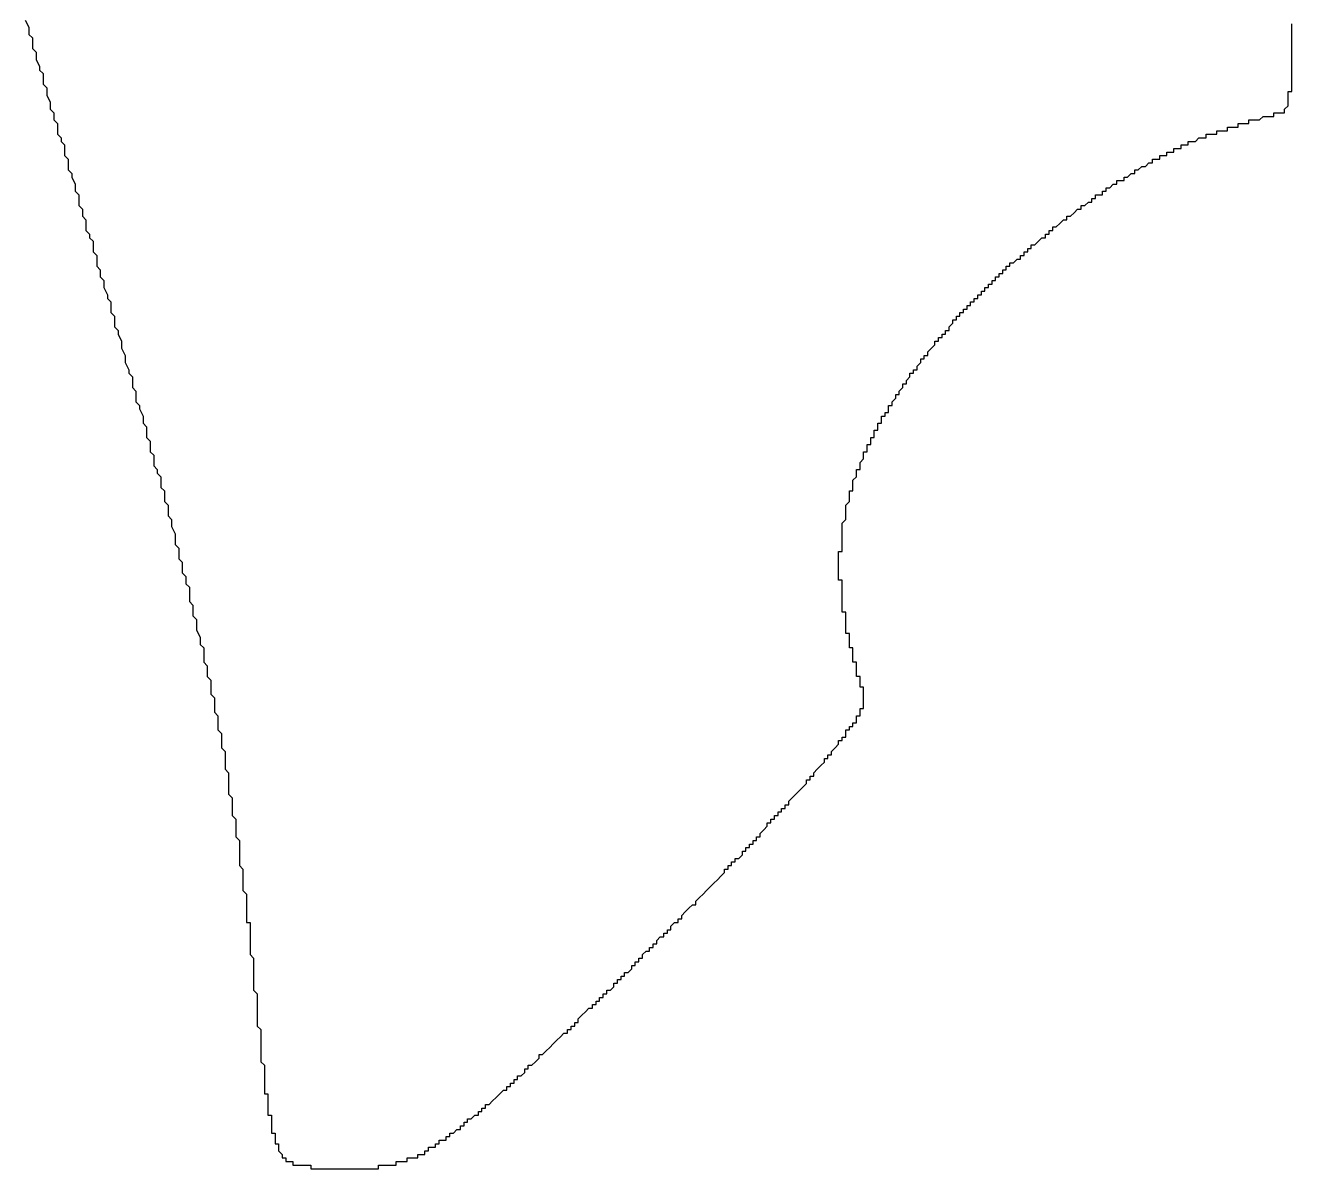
# Model space of a CAD drawing. Header units: millimetres. Extents: x 289 to 9778, y -894 to 6380.
# Drawn here: x 7122.24 to 7125.79, y 594.328 to 597.533 of the extents above; entities that cross this region are included whole.
import ezdxf

# ---------------------------------------------------------------- set-up
doc = ezdxf.new("R2010")
doc.units = ezdxf.units.MM

msp = doc.modelspace()

# ---------------------------------------------------------------- linework, layer by layer
for points in [[(7122.2397, 597.5475, 0), (7122.2497, 597.5275, 0), (7122.2497, 597.5175, 0), (7122.2497, 597.5075, 0), (7122.2597, 597.4975, 0), (7122.2597, 597.4875, 0), (7122.2597, 597.4675, 0), (7122.2697, 597.4575, 0), (7122.2697, 597.4475, 0), (7122.2697, 597.4375, 0), (7122.2797, 597.4175, 0), (7122.2797, 597.4075, 0), (7122.2897, 597.3975, 0), (7122.2897, 597.3875, 0), (7122.2897, 597.3675, 0), (7122.2997, 597.3575, 0), (7122.2997, 597.3475, 0), (7122.2997, 597.3375, 0), (7122.3097, 597.3175, 0), (7122.3097, 597.3075, 0), (7122.3097, 597.2975, 0), (7122.3197, 597.2875, 0), (7122.3197, 597.2675, 0), (7122.3297, 597.2575, 0), (7122.3297, 597.2475, 0), (7122.3297, 597.2275, 0), (7122.3397, 597.2175, 0), (7122.3397, 597.2075, 0), (7122.3497, 597.1975, 0), (7122.3497, 597.1775, 0), (7122.3497, 597.1675, 0), (7122.3597, 597.1575, 0), (7122.3597, 597.1475, 0), (7122.3597, 597.1275, 0), (7122.3697, 597.1175, 0), (7122.3697, 597.1075, 0), (7122.3797, 597.0875, 0), (7122.3797, 597.0775, 0), (7122.3797, 597.0675, 0), (7122.3897, 597.0575, 0), (7122.3897, 597.0375, 0), (7122.3897, 597.0275, 0), (7122.3997, 597.0175, 0), (7122.3997, 596.9975, 0), (7122.4097, 596.9875, 0), (7122.4097, 596.9775, 0), (7122.4097, 596.9575, 0), (7122.4197, 596.9475, 0), (7122.4197, 596.9375, 0), (7122.4297, 596.9275, 0), (7122.4297, 596.9075, 0), (7122.4297, 596.8975, 0), (7122.4397, 596.8875, 0), (7122.4397, 596.8675, 0), (7122.4397, 596.8575, 0), (7122.4497, 596.8475, 0), (7122.4497, 596.8275, 0), (7122.4597, 596.8175, 0), (7122.4597, 596.8075, 0), (7122.4597, 596.7975, 0), (7122.4697, 596.7775, 0), (7122.4697, 596.7675, 0), (7122.4797, 596.7575, 0), (7122.4797, 596.7375, 0), (7122.4797, 596.7275, 0), (7122.4897, 596.7175, 0), (7122.4897, 596.6975, 0), (7122.4897, 596.6875, 0), (7122.4997, 596.6775, 0), (7122.4997, 596.6675, 0), (7122.5097, 596.6475, 0), (7122.5097, 596.6375, 0), (7122.5097, 596.6275, 0), (7122.5197, 596.6075, 0), (7122.5197, 596.5975, 0), (7122.5197, 596.5875, 0), (7122.5297, 596.5675, 0), (7122.5297, 596.5575, 0), (7122.5397, 596.5475, 0), (7122.5397, 596.5375, 0), (7122.5397, 596.5175, 0), (7122.5497, 596.5075, 0), (7122.5497, 596.4975, 0), (7122.5497, 596.4775, 0), (7122.5597, 596.4675, 0), (7122.5597, 596.4575, 0), (7122.5697, 596.4375, 0), (7122.5697, 596.4275, 0), (7122.5697, 596.4175, 0), (7122.5797, 596.4075, 0), (7122.5797, 596.3875, 0), (7122.5797, 596.3775, 0), (7122.5897, 596.3675, 0), (7122.5897, 596.3475, 0), (7122.5897, 596.3375, 0), (7122.5997, 596.3275, 0), (7122.5997, 596.3175, 0), (7122.5997, 596.2975, 0), (7122.6097, 596.2875, 0), (7122.6097, 596.2775, 0), (7122.6197, 596.2675, 0), (7122.6197, 596.2475, 0), (7122.6197, 596.2375, 0), (7122.6297, 596.2275, 0), (7122.6297, 596.2175, 0), (7122.6297, 596.1975, 0), (7122.6397, 596.1875, 0), (7122.6397, 596.1775, 0), (7122.6397, 596.1575, 0), (7122.6497, 596.1475, 0), (7122.6497, 596.1375, 0), (7122.6497, 596.1275, 0), (7122.6597, 596.1075, 0), (7122.6597, 596.0975, 0), (7122.6597, 596.0875, 0), (7122.6597, 596.0775, 0), (7122.6697, 596.0675, 0), (7122.6697, 596.0475, 0), (7122.6697, 596.0375, 0), (7122.6797, 596.0275, 0), (7122.6797, 596.0175, 0), (7122.6797, 595.9975, 0), (7122.6897, 595.9875, 0), (7122.6897, 595.9775, 0), (7122.6897, 595.9675, 0), (7122.6997, 595.9575, 0), (7122.6997, 595.9375, 0), (7122.6997, 595.9275, 0), (7122.6997, 595.9175, 0), (7122.7097, 595.9075, 0), (7122.7097, 595.8975, 0), (7122.7097, 595.8775, 0), (7122.7197, 595.8675, 0), (7122.7197, 595.8575, 0), (7122.7197, 595.8475, 0), (7122.7197, 595.8375, 0), (7122.7297, 595.8175, 0), (7122.7297, 595.8075, 0), (7122.7297, 595.7975, 0), (7122.7397, 595.7875, 0), (7122.7397, 595.7775, 0), (7122.7397, 595.7675, 0), (7122.7397, 595.7475, 0), (7122.7497, 595.7375, 0), (7122.7497, 595.7275, 0), (7122.7497, 595.7175, 0), (7122.7497, 595.7075, 0), (7122.7597, 595.6975, 0), (7122.7597, 595.6875, 0), (7122.7597, 595.6675, 0), (7122.7597, 595.6575, 0), (7122.7697, 595.6475, 0), (7122.7697, 595.6375, 0), (7122.7697, 595.6275, 0), (7122.7697, 595.6175, 0), (7122.7697, 595.6075, 0), (7122.7797, 595.5975, 0), (7122.7797, 595.5775, 0), (7122.7797, 595.5675, 0), (7122.7797, 595.5575, 0), (7122.7897, 595.5475, 0), (7122.7897, 595.5375, 0), (7122.7897, 595.5275, 0), (7122.7897, 595.5175, 0), (7122.7897, 595.5075, 0), (7122.7997, 595.4975, 0), (7122.7997, 595.4875, 0), (7122.7997, 595.4775, 0), (7122.7997, 595.4675, 0), (7122.7997, 595.4575, 0), (7122.7997, 595.4475, 0), (7122.8097, 595.4375, 0), (7122.8097, 595.4275, 0), (7122.8097, 595.4175, 0), (7122.8097, 595.3975, 0), (7122.8097, 595.3875, 0), (7122.8097, 595.3775, 0), (7122.8197, 595.3675, 0), (7122.8197, 595.3575, 0), (7122.8197, 595.3475, 0), (7122.8197, 595.3375, 0), (7122.8197, 595.3275, 0), (7122.8197, 595.3175, 0), (7122.8297, 595.3075, 0), (7122.8297, 595.3075, 0), (7122.8297, 595.2975, 0), (7122.8297, 595.2875, 0), (7122.8297, 595.2775, 0), (7122.8297, 595.2675, 0), (7122.8297, 595.2575, 0), (7122.8397, 595.2475, 0), (7122.8397, 595.2375, 0), (7122.8397, 595.2275, 0), (7122.8397, 595.2175, 0), (7122.8397, 595.2075, 0), (7122.8397, 595.1975, 0), (7122.8397, 595.1875, 0), (7122.8397, 595.1775, 0), (7122.8497, 595.1675, 0), (7122.8497, 595.1575, 0), (7122.8497, 595.1475, 0), (7122.8497, 595.1475, 0), (7122.8497, 595.1375, 0), (7122.8497, 595.1275, 0), (7122.8497, 595.1175, 0), (7122.8497, 595.1075, 0), (7122.8597, 595.0975, 0), (7122.8597, 595.0875, 0), (7122.8597, 595.0775, 0), (7122.8597, 595.0775, 0), (7122.8597, 595.0675, 0), (7122.8597, 595.0575, 0), (7122.8597, 595.0475, 0), (7122.8597, 595.0375, 0), (7122.8597, 595.0275, 0), (7122.8597, 595.0175, 0), (7122.8697, 595.0175, 0), (7122.8697, 595.0075, 0), (7122.8697, 594.9975, 0), (7122.8697, 594.9875, 0), (7122.8697, 594.9775, 0), (7122.8697, 594.9775, 0), (7122.8697, 594.9675, 0), (7122.8697, 594.9575, 0), (7122.8697, 594.9475, 0), (7122.8697, 594.9375, 0), (7122.8697, 594.9375, 0), (7122.8697, 594.9275, 0), (7122.8797, 594.9175, 0), (7122.8797, 594.9075, 0), (7122.8797, 594.9075, 0), (7122.8797, 594.8975, 0), (7122.8797, 594.8875, 0), (7122.8797, 594.8775, 0), (7122.8797, 594.8675, 0), (7122.8797, 594.8675, 0), (7122.8797, 594.8575, 0), (7122.8797, 594.8475, 0), (7122.8797, 594.8475, 0), (7122.8797, 594.8375, 0), (7122.8797, 594.8275, 0), (7122.8897, 594.8175, 0), (7122.8897, 594.8175, 0), (7122.8897, 594.8075, 0), (7122.8897, 594.7975, 0), (7122.8897, 594.7975, 0), (7122.8897, 594.7875, 0), (7122.8897, 594.7775, 0), (7122.8897, 594.7775, 0), (7122.8897, 594.7675, 0), (7122.8897, 594.7575, 0), (7122.8897, 594.7575, 0), (7122.8897, 594.7475, 0), (7122.8897, 594.7375, 0), (7122.8897, 594.7375, 0), (7122.8897, 594.7275, 0), (7122.8997, 594.7175, 0), (7122.8997, 594.7175, 0), (7122.8997, 594.7075, 0), (7122.8997, 594.6975, 0), (7122.8997, 594.6975, 0), (7122.8997, 594.6875, 0), (7122.8997, 594.6875, 0), (7122.8997, 594.6775, 0), (7122.8997, 594.6675, 0), (7122.8997, 594.6675, 0), (7122.8997, 594.6575, 0), (7122.8997, 594.6575, 0), (7122.8997, 594.6475, 0), (7122.8997, 594.6375, 0), (7122.8997, 594.6375, 0), (7122.8997, 594.6275, 0), (7122.8997, 594.6275, 0), (7122.9097, 594.6175, 0), (7122.9097, 594.6175, 0), (7122.9097, 594.6075, 0), (7122.9097, 594.6075, 0), (7122.9097, 594.5975, 0), (7122.9097, 594.5975, 0), (7122.9097, 594.5875, 0), (7122.9097, 594.5875, 0), (7122.9097, 594.5775, 0), (7122.9097, 594.5775, 0), (7122.9097, 594.5675, 0), (7122.9097, 594.5675, 0), (7122.9097, 594.5575, 0), (7122.9097, 594.5575, 0), (7122.9097, 594.5475, 0), (7122.9097, 594.5475, 0), (7122.9097, 594.5375, 0), (7122.9197, 594.5375, 0), (7122.9197, 594.5275, 0), (7122.9197, 594.5275, 0), (7122.9197, 594.5275, 0), (7122.9197, 594.5175, 0), (7122.9197, 594.5175, 0), (7122.9197, 594.5075, 0), (7122.9197, 594.5075, 0), (7122.9197, 594.4975, 0), (7122.9197, 594.4975, 0), (7122.9197, 594.4975, 0), (7122.9197, 594.4875, 0), (7122.9197, 594.4875, 0), (7122.9197, 594.4875, 0), (7122.9197, 594.4775, 0), (7122.9297, 594.4775, 0), (7122.9297, 594.4675, 0), (7122.9297, 594.4675, 0), (7122.9297, 594.4675, 0), (7122.9297, 594.4575, 0), (7122.9297, 594.4575, 0), (7122.9297, 594.4575, 0), (7122.9297, 594.4575, 0), (7122.9297, 594.4475, 0), (7122.9297, 594.4475, 0), (7122.9297, 594.4475, 0), (7122.9297, 594.4375, 0), (7122.9297, 594.4375, 0), (7122.9297, 594.4375, 0), (7122.9297, 594.4275, 0), (7122.9397, 594.4275, 0), (7122.9397, 594.4275, 0), (7122.9397, 594.4275, 0), (7122.9397, 594.4175, 0), (7122.9397, 594.4175, 0), (7122.9397, 594.4175, 0), (7122.9397, 594.4175, 0), (7122.9397, 594.4075, 0), (7122.9397, 594.4075, 0), (7122.9397, 594.4075, 0), (7122.9397, 594.4075, 0), (7122.9397, 594.4075, 0), (7122.9397, 594.3975, 0), (7122.9397, 594.3975, 0), (7122.9497, 594.3975, 0), (7122.9497, 594.3975, 0), (7122.9497, 594.3975, 0), (7122.9497, 594.3875, 0), (7122.9497, 594.3875, 0), (7122.9497, 594.3875, 0), (7122.9497, 594.3875, 0), (7122.9497, 594.3875, 0), (7122.9497, 594.3875, 0), (7122.9497, 594.3775, 0), (7122.9497, 594.3775, 0), (7122.9497, 594.3775, 0), (7122.9497, 594.3775, 0), (7122.9497, 594.3775, 0), (7122.9497, 594.3775, 0), (7122.9497, 594.3775, 0), (7122.9597, 594.3675, 0), (7122.9597, 594.3675, 0), (7122.9597, 594.3675, 0), (7122.9597, 594.3675, 0), (7122.9597, 594.3675, 0), (7122.9597, 594.3675, 0), (7122.9597, 594.3675, 0), (7122.9597, 594.3675, 0), (7122.9597, 594.3675, 0), (7122.9597, 594.3575, 0), (7122.9597, 594.3575, 0), (7122.9597, 594.3575, 0), (7122.9597, 594.3575, 0), (7122.9597, 594.3575, 0), (7122.9597, 594.3575, 0), (7122.9597, 594.3575, 0), (7122.9597, 594.3575, 0), (7122.9597, 594.3575, 0), (7122.9597, 594.3575, 0), (7122.9597, 594.3575, 0), (7122.9597, 594.3575, 0), (7122.9597, 594.3575, 0), (7122.9597, 594.3575, 0), (7122.9597, 594.3575, 0), (7122.9697, 594.3575, 0), (7122.9697, 594.3575, 0), (7122.9697, 594.3575, 0), (7122.9697, 594.3475, 0), (7122.9697, 594.3475, 0), (7122.9697, 594.3475, 0), (7122.9697, 594.3475, 0), (7122.9697, 594.3475, 0), (7122.9697, 594.3475, 0), (7122.9697, 594.3475, 0), (7122.9697, 594.3475, 0), (7122.9697, 594.3475, 0), (7122.9697, 594.3475, 0), (7122.9697, 594.3475, 0), (7122.9697, 594.3475, 0), (7122.9697, 594.3475, 0), (7122.9697, 594.3475, 0), (7122.9697, 594.3475, 0), (7122.9697, 594.3475, 0), (7122.9697, 594.3475, 0), (7122.9697, 594.3475, 0), (7122.9697, 594.3475, 0), (7122.9697, 594.3475, 0), (7122.9697, 594.3475, 0), (7122.9697, 594.3475, 0), (7122.9697, 594.3475, 0), (7122.9697, 594.3475, 0), (7122.9697, 594.3475, 0), (7122.9697, 594.3475, 0), (7122.9697, 594.3475, 0), (7122.9697, 594.3475, 0), (7122.9697, 594.3475, 0), (7122.9697, 594.3475, 0), (7122.9697, 594.3475, 0), (7122.9697, 594.3475, 0), (7122.9697, 594.3475, 0), (7122.9697, 594.3475, 0), (7122.9697, 594.3475, 0), (7122.9697, 594.3475, 0), (7122.9697, 594.3475, 0), (7122.9697, 594.3475, 0), (7122.9697, 594.3475, 0), (7122.9697, 594.3475, 0), (7122.9697, 594.3475, 0), (7122.9697, 594.3475, 0), (7122.9697, 594.3475, 0), (7122.9697, 594.3475, 0), (7122.9697, 594.3475, 0), (7122.9697, 594.3475, 0), (7122.9697, 594.3475, 0), (7122.9697, 594.3475, 0), (7122.9697, 594.3475, 0), (7122.9697, 594.3475, 0), (7122.9697, 594.3475, 0), (7122.9697, 594.3475, 0), (7122.9697, 594.3475, 0), (7122.9697, 594.3475, 0), (7122.9797, 594.3475, 0), (7122.9797, 594.3475, 0), (7122.9797, 594.3475, 0), (7122.9797, 594.3475, 0), (7122.9797, 594.3475, 0), (7122.9797, 594.3475, 0), (7122.9797, 594.3475, 0), (7122.9797, 594.3475, 0), (7122.9797, 594.3475, 0), (7122.9797, 594.3475, 0), (7122.9797, 594.3475, 0), (7122.9797, 594.3475, 0), (7122.9797, 594.3475, 0), (7122.9797, 594.3475, 0), (7122.9797, 594.3475, 0), (7122.9897, 594.3475, 0), (7122.9897, 594.3475, 0), (7122.9897, 594.3375, 0), (7122.9897, 594.3375, 0), (7122.9897, 594.3375, 0), (7122.9897, 594.3375, 0), (7122.9897, 594.3375, 0), (7122.9897, 594.3375, 0), (7122.9897, 594.3375, 0), (7122.9897, 594.3375, 0), (7122.9997, 594.3375, 0), (7122.9997, 594.3375, 0), (7122.9997, 594.3375, 0), (7122.9997, 594.3375, 0), (7122.9997, 594.3375, 0), (7122.9997, 594.3375, 0), (7122.9997, 594.3375, 0), (7123.0097, 594.3375, 0), (7123.0097, 594.3375, 0), (7123.0097, 594.3375, 0), (7123.0097, 594.3375, 0), (7123.0097, 594.3375, 0), (7123.0097, 594.3375, 0), (7123.0097, 594.3375, 0), (7123.0197, 594.3375, 0), (7123.0197, 594.3375, 0), (7123.0197, 594.3375, 0), (7123.0197, 594.3375, 0), (7123.0197, 594.3375, 0), (7123.0197, 594.3375, 0), (7123.0197, 594.3375, 0), (7123.0297, 594.3375, 0), (7123.0297, 594.3375, 0), (7123.0297, 594.3375, 0), (7123.0297, 594.3375, 0), (7123.0297, 594.3375, 0), (7123.0297, 594.3375, 0), (7123.0397, 594.3375, 0), (7123.0397, 594.3375, 0), (7123.0397, 594.3275, 0), (7123.0397, 594.3275, 0), (7123.0397, 594.3275, 0), (7123.0397, 594.3275, 0), (7123.0497, 594.3275, 0), (7123.0497, 594.3275, 0), (7123.0497, 594.3275, 0), (7123.0497, 594.3275, 0), (7123.0497, 594.3275, 0), (7123.0497, 594.3275, 0), (7123.0597, 594.3275, 0), (7123.0597, 594.3275, 0), (7123.0597, 594.3275, 0), (7123.0597, 594.3275, 0), (7123.0597, 594.3275, 0), (7123.0597, 594.3275, 0), (7123.0697, 594.3275, 0), (7123.0697, 594.3275, 0), (7123.0697, 594.3275, 0), (7123.0697, 594.3275, 0), (7123.0697, 594.3275, 0), (7123.0697, 594.3275, 0), (7123.0797, 594.3275, 0), (7123.0797, 594.3275, 0), (7123.0797, 594.3275, 0), (7123.0797, 594.3275, 0), (7123.0797, 594.3275, 0), (7123.0897, 594.3275, 0), (7123.0897, 594.3275, 0), (7123.0897, 594.3275, 0), (7123.0897, 594.3275, 0), (7123.0897, 594.3275, 0), (7123.0897, 594.3275, 0), (7123.0997, 594.3275, 0), (7123.0997, 594.3275, 0), (7123.0997, 594.3275, 0), (7123.0997, 594.3275, 0), (7123.0997, 594.3275, 0), (7123.0997, 594.3275, 0), (7123.1097, 594.3275, 0), (7123.1097, 594.3275, 0), (7123.1097, 594.3275, 0), (7123.1097, 594.3275, 0), (7123.1097, 594.3275, 0), (7123.1197, 594.3275, 0), (7123.1197, 594.3275, 0), (7123.1197, 594.3275, 0), (7123.1197, 594.3275, 0), (7123.1197, 594.3275, 0), (7123.1197, 594.3275, 0), (7123.1297, 594.3275, 0), (7123.1297, 594.3275, 0), (7123.1297, 594.3275, 0), (7123.1297, 594.3275, 0), (7123.1297, 594.3275, 0), (7123.1397, 594.3275, 0), (7123.1397, 594.3275, 0), (7123.1397, 594.3275, 0), (7123.1397, 594.3275, 0), (7123.1397, 594.3275, 0), (7123.1397, 594.3275, 0), (7123.1497, 594.3275, 0), (7123.1497, 594.3275, 0), (7123.1497, 594.3275, 0), (7123.1497, 594.3275, 0), (7123.1497, 594.3275, 0), (7123.1497, 594.3275, 0), (7123.1597, 594.3275, 0), (7123.1597, 594.3275, 0), (7123.1597, 594.3275, 0), (7123.1597, 594.3275, 0), (7123.1597, 594.3275, 0), (7123.1697, 594.3275, 0), (7123.1697, 594.3275, 0), (7123.1697, 594.3275, 0), (7123.1697, 594.3275, 0), (7123.1697, 594.3275, 0), (7123.1697, 594.3275, 0), (7123.1797, 594.3275, 0), (7123.1797, 594.3275, 0), (7123.1797, 594.3275, 0), (7123.1797, 594.3275, 0), (7123.1797, 594.3275, 0), (7123.1897, 594.3275, 0), (7123.1897, 594.3275, 0), (7123.1897, 594.3275, 0), (7123.1897, 594.3275, 0), (7123.1897, 594.3275, 0), (7123.1897, 594.3275, 0), (7123.1997, 594.3275, 0), (7123.1997, 594.3275, 0), (7123.1997, 594.3275, 0), (7123.1997, 594.3275, 0), (7123.1997, 594.3275, 0), (7123.1997, 594.3275, 0), (7123.2097, 594.3275, 0), (7123.2097, 594.3275, 0), (7123.2097, 594.3275, 0), (7123.2097, 594.3275, 0), (7123.2097, 594.3275, 0), (7123.2197, 594.3275, 0), (7123.2197, 594.3275, 0), (7123.2197, 594.3275, 0), (7123.2197, 594.3275, 0), (7123.2197, 594.3275, 0), (7123.2197, 594.3275, 0), (7123.2297, 594.3275, 0), (7123.2297, 594.3275, 0), (7123.2297, 594.3375, 0), (7123.2297, 594.3375, 0), (7123.2297, 594.3375, 0), (7123.2297, 594.3375, 0), (7123.2397, 594.3375, 0), (7123.2397, 594.3375, 0), (7123.2397, 594.3375, 0), (7123.2397, 594.3375, 0), (7123.2397, 594.3375, 0), (7123.2397, 594.3375, 0), (7123.2497, 594.3375, 0), (7123.2497, 594.3375, 0), (7123.2497, 594.3375, 0), (7123.2497, 594.3375, 0), (7123.2497, 594.3375, 0), (7123.2497, 594.3375, 0), (7123.2597, 594.3375, 0), (7123.2597, 594.3375, 0), (7123.2597, 594.3375, 0), (7123.2597, 594.3375, 0), (7123.2597, 594.3375, 0), (7123.2597, 594.3375, 0), (7123.2697, 594.3375, 0), (7123.2697, 594.3375, 0), (7123.2697, 594.3375, 0), (7123.2697, 594.3375, 0), (7123.2697, 594.3375, 0), (7123.2697, 594.3375, 0), (7123.2797, 594.3375, 0), (7123.2797, 594.3375, 0), (7123.2797, 594.3375, 0), (7123.2797, 594.3475, 0), (7123.2797, 594.3475, 0), (7123.2797, 594.3475, 0), (7123.2797, 594.3475, 0), (7123.2897, 594.3475, 0), (7123.2897, 594.3475, 0), (7123.2897, 594.3475, 0), (7123.2897, 594.3475, 0), (7123.2897, 594.3475, 0), (7123.2897, 594.3475, 0), (7123.2897, 594.3475, 0), (7123.2997, 594.3475, 0), (7123.2997, 594.3475, 0), (7123.2997, 594.3475, 0), (7123.2997, 594.3475, 0), (7123.2997, 594.3475, 0), (7123.2997, 594.3475, 0), (7123.2997, 594.3475, 0), (7123.3097, 594.3475, 0), (7123.3097, 594.3475, 0), (7123.3097, 594.3475, 0), (7123.3097, 594.3475, 0), (7123.3097, 594.3475, 0), (7123.3097, 594.3475, 0), (7123.3097, 594.3575, 0), (7123.3097, 594.3575, 0), (7123.3197, 594.3575, 0), (7123.3197, 594.3575, 0), (7123.3197, 594.3575, 0), (7123.3197, 594.3575, 0), (7123.3197, 594.3575, 0), (7123.3197, 594.3575, 0), (7123.3197, 594.3575, 0), (7123.3297, 594.3575, 0), (7123.3297, 594.3575, 0), (7123.3297, 594.3575, 0), (7123.3297, 594.3575, 0), (7123.3297, 594.3575, 0), (7123.3297, 594.3575, 0), (7123.3297, 594.3575, 0), (7123.3297, 594.3575, 0), (7123.3397, 594.3575, 0), (7123.3397, 594.3675, 0), (7123.3397, 594.3675, 0), (7123.3397, 594.3675, 0), (7123.3397, 594.3675, 0), (7123.3397, 594.3675, 0), (7123.3397, 594.3675, 0), (7123.3497, 594.3675, 0), (7123.3497, 594.3675, 0), (7123.3497, 594.3675, 0), (7123.3497, 594.3675, 0), (7123.3497, 594.3675, 0), (7123.3497, 594.3675, 0), (7123.3497, 594.3675, 0), (7123.3597, 594.3675, 0), (7123.3597, 594.3775, 0), (7123.3597, 594.3775, 0), (7123.3597, 594.3775, 0), (7123.3597, 594.3775, 0), (7123.3597, 594.3775, 0), (7123.3697, 594.3775, 0), (7123.3697, 594.3775, 0), (7123.3697, 594.3775, 0), (7123.3697, 594.3775, 0), (7123.3697, 594.3775, 0), (7123.3697, 594.3875, 0), (7123.3797, 594.3875, 0), (7123.3797, 594.3875, 0), (7123.3797, 594.3875, 0), (7123.3797, 594.3875, 0), (7123.3797, 594.3875, 0), (7123.3897, 594.3875, 0), (7123.3897, 594.3875, 0), (7123.3897, 594.3875, 0), (7123.3897, 594.3975, 0), (7123.3897, 594.3975, 0), (7123.3897, 594.3975, 0), (7123.3997, 594.3975, 0), (7123.3997, 594.3975, 0), (7123.3997, 594.3975, 0), (7123.3997, 594.3975, 0), (7123.3997, 594.4075, 0), (7123.4097, 594.4075, 0), (7123.4097, 594.4075, 0), (7123.4097, 594.4075, 0), (7123.4097, 594.4075, 0), (7123.4197, 594.4075, 0), (7123.4197, 594.4075, 0), (7123.4197, 594.4175, 0), (7123.4197, 594.4175, 0), (7123.4197, 594.4175, 0), (7123.4297, 594.4175, 0), (7123.4297, 594.4175, 0), (7123.4297, 594.4175, 0), (7123.4297, 594.4275, 0), (7123.4397, 594.4275, 0), (7123.4397, 594.4275, 0), (7123.4397, 594.4275, 0), (7123.4397, 594.4275, 0), (7123.4497, 594.4375, 0), (7123.4497, 594.4375, 0), (7123.4497, 594.4375, 0), (7123.4497, 594.4375, 0), (7123.4597, 594.4375, 0), (7123.4597, 594.4475, 0), (7123.4597, 594.4475, 0), (7123.4697, 594.4475, 0), (7123.4697, 594.4475, 0), (7123.4697, 594.4475, 0), (7123.4697, 594.4575, 0), (7123.4797, 594.4575, 0), (7123.4797, 594.4575, 0), (7123.4797, 594.4575, 0), (7123.4797, 594.4675, 0), (7123.4897, 594.4675, 0), (7123.4897, 594.4675, 0), (7123.4897, 594.4675, 0), (7123.4997, 594.4775, 0), (7123.4997, 594.4775, 0), (7123.4997, 594.4775, 0), (7123.5097, 594.4775, 0), (7123.5097, 594.4875, 0), (7123.5097, 594.4875, 0), (7123.5197, 594.4875, 0), (7123.5197, 594.4875, 0), (7123.5197, 594.4975, 0), (7123.5297, 594.4975, 0), (7123.5297, 594.4975, 0), (7123.5297, 594.5075, 0), (7123.5397, 594.5075, 0), (7123.5397, 594.5075, 0), (7123.5397, 594.5075, 0), (7123.5497, 594.5175, 0), (7123.5497, 594.5175, 0), (7123.5497, 594.5175, 0), (7123.5597, 594.5275, 0), (7123.5597, 594.5275, 0), (7123.5597, 594.5275, 0), (7123.5697, 594.5375, 0), (7123.5697, 594.5375, 0), (7123.5697, 594.5375, 0), (7123.5797, 594.5475, 0), (7123.5797, 594.5475, 0), (7123.5897, 594.5475, 0), (7123.5897, 594.5575, 0), (7123.5897, 594.5575, 0), (7123.5997, 594.5575, 0), (7123.5997, 594.5675, 0), (7123.6097, 594.5675, 0), (7123.6097, 594.5775, 0), (7123.6097, 594.5775, 0), (7123.6197, 594.5775, 0), (7123.6197, 594.5875, 0), (7123.6297, 594.5875, 0), (7123.6297, 594.5875, 0), (7123.6397, 594.5975, 0), (7123.6397, 594.5975, 0), (7123.6397, 594.6075, 0), (7123.6497, 594.6075, 0), (7123.6497, 594.6175, 0), (7123.6597, 594.6175, 0), (7123.6597, 594.6175, 0), (7123.6697, 594.6275, 0), (7123.6697, 594.6275, 0), (7123.6797, 594.6375, 0), (7123.6797, 594.6375, 0), (7123.6797, 594.6475, 0), (7123.6897, 594.6475, 0), (7123.6897, 594.6475, 0), (7123.6997, 594.6575, 0), (7123.6997, 594.6575, 0), (7123.7097, 594.6675, 0), (7123.7097, 594.6675, 0), (7123.7197, 594.6775, 0), (7123.7197, 594.6775, 0), (7123.7297, 594.6875, 0), (7123.7297, 594.6875, 0), (7123.7397, 594.6975, 0), (7123.7397, 594.6975, 0), (7123.7497, 594.7075, 0), (7123.7497, 594.7075, 0), (7123.7597, 594.7075, 0), (7123.7597, 594.7175, 0), (7123.7697, 594.7175, 0), (7123.7697, 594.7275, 0), (7123.7797, 594.7275, 0), (7123.7797, 594.7375, 0), (7123.7897, 594.7375, 0), (7123.7897, 594.7475, 0), (7123.7997, 594.7575, 0), (7123.7997, 594.7575, 0), (7123.8097, 594.7675, 0), (7123.8097, 594.7675, 0), (7123.8197, 594.7775, 0), (7123.8297, 594.7775, 0), (7123.8297, 594.7875, 0), (7123.8397, 594.7875, 0), (7123.8397, 594.7975, 0), (7123.8497, 594.7975, 0), (7123.8497, 594.8075, 0), (7123.8597, 594.8075, 0), (7123.8597, 594.8175, 0), (7123.8697, 594.8175, 0), (7123.8697, 594.8275, 0), (7123.8797, 594.8275, 0), (7123.8897, 594.8375, 0), (7123.8897, 594.8475, 0), (7123.8997, 594.8475, 0), (7123.8997, 594.8575, 0), (7123.9097, 594.8575, 0), (7123.9097, 594.8675, 0), (7123.9197, 594.8675, 0), (7123.9197, 594.8775, 0), (7123.9297, 594.8775, 0), (7123.9397, 594.8875, 0), (7123.9397, 594.8975, 0), (7123.9497, 594.8975, 0), (7123.9497, 594.9075, 0), (7123.9597, 594.9075, 0), (7123.9597, 594.9175, 0), (7123.9697, 594.9175, 0), (7123.9697, 594.9275, 0), (7123.9797, 594.9375, 0), (7123.9897, 594.9375, 0), (7123.9897, 594.9475, 0), (7123.9997, 594.9475, 0), (7123.9997, 594.9575, 0), (7124.0097, 594.9575, 0), (7124.0097, 594.9675, 0), (7124.0197, 594.9775, 0), (7124.0297, 594.9775, 0), (7124.0297, 594.9875, 0), (7124.0397, 594.9875, 0), (7124.0397, 594.9975, 0), (7124.0497, 594.9975, 0), (7124.0497, 595.0075, 0), (7124.0597, 595.0175, 0), (7124.0697, 595.0175, 0), (7124.0697, 595.0275, 0), (7124.0797, 595.0275, 0), (7124.0797, 595.0375, 0), (7124.0897, 595.0475, 0), (7124.0897, 595.0475, 0), (7124.0997, 595.0575, 0), (7124.0997, 595.0575, 0), (7124.1097, 595.0675, 0), (7124.1197, 595.0675, 0), (7124.1197, 595.0775, 0), (7124.1297, 595.0875, 0), (7124.1297, 595.0875, 0), (7124.1397, 595.0975, 0), (7124.1397, 595.0975, 0), (7124.1497, 595.1075, 0), (7124.1497, 595.1075, 0), (7124.1597, 595.1175, 0), (7124.1697, 595.1275, 0), (7124.1697, 595.1275, 0), (7124.1797, 595.1375, 0), (7124.1797, 595.1375, 0), (7124.1897, 595.1475, 0), (7124.1897, 595.1475, 0), (7124.1997, 595.1575, 0), (7124.1997, 595.1675, 0), (7124.2097, 595.1675, 0), (7124.2097, 595.1775, 0), (7124.2197, 595.1775, 0), (7124.2197, 595.1875, 0), (7124.2297, 595.1875, 0), (7124.2297, 595.1975, 0), (7124.2397, 595.1975, 0), (7124.2497, 595.2075, 0), (7124.2497, 595.2175, 0), (7124.2597, 595.2175, 0), (7124.2597, 595.2275, 0), (7124.2697, 595.2275, 0), (7124.2697, 595.2375, 0), (7124.2797, 595.2375, 0), (7124.2797, 595.2475, 0), (7124.2897, 595.2475, 0), (7124.2897, 595.2575, 0), (7124.2997, 595.2575, 0), (7124.2997, 595.2675, 0), (7124.3097, 595.2775, 0), (7124.3097, 595.2775, 0), (7124.3197, 595.2875, 0), (7124.3197, 595.2875, 0), (7124.3197, 595.2975, 0), (7124.3297, 595.2975, 0), (7124.3297, 595.3075, 0), (7124.3397, 595.3075, 0), (7124.3397, 595.3175, 0), (7124.3497, 595.3175, 0), (7124.3497, 595.3275, 0), (7124.3597, 595.3275, 0), (7124.3597, 595.3375, 0), (7124.3697, 595.3375, 0), (7124.3697, 595.3475, 0), (7124.3797, 595.3475, 0), (7124.3797, 595.3575, 0), (7124.3797, 595.3575, 0), (7124.3897, 595.3675, 0), (7124.3897, 595.3675, 0), (7124.3997, 595.3775, 0), (7124.3997, 595.3775, 0), (7124.4097, 595.3875, 0), (7124.4097, 595.3875, 0), (7124.4097, 595.3875, 0), (7124.4197, 595.3975, 0), (7124.4197, 595.3975, 0), (7124.4297, 595.4075, 0), (7124.4297, 595.4075, 0), (7124.4297, 595.4175, 0), (7124.4397, 595.4175, 0), (7124.4397, 595.4275, 0), (7124.4397, 595.4275, 0), (7124.4497, 595.4275, 0), (7124.4497, 595.4375, 0), (7124.4497, 595.4375, 0), (7124.4597, 595.4475, 0), (7124.4597, 595.4475, 0), (7124.4697, 595.4575, 0), (7124.4697, 595.4575, 0), (7124.4697, 595.4575, 0), (7124.4797, 595.4675, 0), (7124.4797, 595.4675, 0), (7124.4797, 595.4675, 0), (7124.4797, 595.4775, 0), (7124.4897, 595.4775, 0), (7124.4897, 595.4875, 0), (7124.4897, 595.4875, 0), (7124.4997, 595.4875, 0), (7124.4997, 595.4975, 0), (7124.4997, 595.4975, 0), (7124.4997, 595.4975, 0), (7124.5097, 595.5075, 0), (7124.5097, 595.5075, 0), (7124.5097, 595.5075, 0), (7124.5197, 595.5175, 0), (7124.5197, 595.5175, 0), (7124.5197, 595.5175, 0), (7124.5197, 595.5275, 0), (7124.5297, 595.5275, 0), (7124.5297, 595.5275, 0), (7124.5297, 595.5375, 0), (7124.5297, 595.5375, 0), (7124.5297, 595.5375, 0), (7124.5397, 595.5375, 0), (7124.5397, 595.5475, 0), (7124.5397, 595.5475, 0), (7124.5397, 595.5475, 0), (7124.5397, 595.5575, 0), (7124.5497, 595.5575, 0), (7124.5497, 595.5575, 0), (7124.5497, 595.5575, 0), (7124.5497, 595.5675, 0), (7124.5497, 595.5675, 0), (7124.5597, 595.5675, 0), (7124.5597, 595.5675, 0), (7124.5597, 595.5775, 0), (7124.5597, 595.5775, 0), (7124.5597, 595.5775, 0), (7124.5597, 595.5775, 0), (7124.5697, 595.5775, 0), (7124.5697, 595.5875, 0), (7124.5697, 595.5875, 0), (7124.5697, 595.5875, 0), (7124.5697, 595.5875, 0), (7124.5697, 595.5975, 0), (7124.5697, 595.5975, 0), (7124.5697, 595.5975, 0), (7124.5797, 595.5975, 0), (7124.5797, 595.5975, 0), (7124.5797, 595.5975, 0), (7124.5797, 595.6075, 0), (7124.5797, 595.6075, 0), (7124.5797, 595.6075, 0), (7124.5797, 595.6075, 0), (7124.5797, 595.6075, 0), (7124.5797, 595.6075, 0), (7124.5797, 595.6175, 0), (7124.5797, 595.6175, 0), (7124.5897, 595.6175, 0), (7124.5897, 595.6175, 0), (7124.5897, 595.6175, 0), (7124.5897, 595.6175, 0), (7124.5897, 595.6175, 0), (7124.5897, 595.6175, 0), (7124.5897, 595.6275, 0), (7124.5897, 595.6275, 0), (7124.5897, 595.6275, 0), (7124.5897, 595.6275, 0), (7124.5897, 595.6275, 0), (7124.5897, 595.6275, 0), (7124.5897, 595.6275, 0), (7124.5897, 595.6275, 0), (7124.5897, 595.6275, 0), (7124.5897, 595.6275, 0), (7124.5897, 595.6275, 0), (7124.5897, 595.6275, 0), (7124.5897, 595.6375, 0), (7124.5897, 595.6375, 0), (7124.5897, 595.6375, 0), (7124.5897, 595.6375, 0), (7124.5897, 595.6375, 0), (7124.5897, 595.6375, 0), (7124.5897, 595.6375, 0), (7124.5897, 595.6375, 0), (7124.5897, 595.6375, 0)], [(7125.7697, 597.2975, 0), (7125.7697, 597.2975, 0), (7125.7697, 597.2975, 0), (7125.7697, 597.2975, 0), (7125.7697, 597.2975, 0), (7125.7697, 597.2975, 0), (7125.7697, 597.2975, 0), (7125.7697, 597.2975, 0), (7125.7697, 597.2975, 0), (7125.7697, 597.2975, 0), (7125.7697, 597.2975, 0), (7125.7697, 597.2975, 0), (7125.7797, 597.3075, 0), (7125.7797, 597.3075, 0), (7125.7797, 597.3075, 0), (7125.7797, 597.3075, 0), (7125.7797, 597.3075, 0), (7125.7797, 597.3075, 0), (7125.7797, 597.3075, 0), (7125.7797, 597.3075, 0), (7125.7797, 597.3075, 0), (7125.7797, 597.3175, 0), (7125.7797, 597.3175, 0), (7125.7797, 597.3175, 0), (7125.7797, 597.3175, 0), (7125.7797, 597.3175, 0), (7125.7797, 597.3175, 0), (7125.7797, 597.3175, 0), (7125.7797, 597.3275, 0), (7125.7797, 597.3275, 0), (7125.7797, 597.3275, 0), (7125.7797, 597.3275, 0), (7125.7797, 597.3275, 0), (7125.7797, 597.3275, 0), (7125.7797, 597.3375, 0), (7125.7797, 597.3375, 0), (7125.7797, 597.3375, 0), (7125.7797, 597.3375, 0), (7125.7797, 597.3375, 0), (7125.7797, 597.3475, 0), (7125.7897, 597.3475, 0), (7125.7897, 597.3475, 0), (7125.7897, 597.3475, 0), (7125.7897, 597.3475, 0), (7125.7897, 597.3575, 0), (7125.7897, 597.3575, 0), (7125.7897, 597.3575, 0), (7125.7897, 597.3575, 0), (7125.7897, 597.3675, 0), (7125.7897, 597.3675, 0), (7125.7897, 597.3675, 0), (7125.7897, 597.3675, 0), (7125.7897, 597.3775, 0), (7125.7897, 597.3775, 0), (7125.7897, 597.3775, 0), (7125.7897, 597.3775, 0), (7125.7897, 597.3875, 0), (7125.7897, 597.3875, 0), (7125.7897, 597.3875, 0), (7125.7897, 597.3975, 0), (7125.7897, 597.3975, 0), (7125.7897, 597.3975, 0), (7125.7897, 597.4075, 0), (7125.7897, 597.4075, 0), (7125.7897, 597.4075, 0), (7125.7897, 597.4175, 0), (7125.7897, 597.4175, 0), (7125.7897, 597.4175, 0), (7125.7897, 597.4275, 0), (7125.7897, 597.4275, 0), (7125.7897, 597.4275, 0), (7125.7897, 597.4375, 0), (7125.7897, 597.4375, 0), (7125.7897, 597.4375, 0), (7125.7897, 597.4475, 0), (7125.7897, 597.4475, 0), (7125.7897, 597.4475, 0), (7125.7897, 597.4575, 0), (7125.7897, 597.4575, 0), (7125.7897, 597.4675, 0), (7125.7897, 597.4675, 0), (7125.7897, 597.4675, 0), (7125.7897, 597.4775, 0), (7125.7897, 597.4775, 0), (7125.7897, 597.4875, 0), (7125.7897, 597.4875, 0), (7125.7897, 597.4875, 0), (7125.7897, 597.4975, 0), (7125.7897, 597.4975, 0), (7125.7897, 597.5075, 0), (7125.7897, 597.5075, 0), (7125.7897, 597.5175, 0), (7125.7897, 597.5175, 0), (7125.7897, 597.5275, 0), (7125.7897, 597.5275, 0), (7125.7897, 597.5275, 0), (7125.7897, 597.5375, 0)], [(7124.5897, 595.6375, 0), (7124.5897, 595.6375, 0), (7124.5897, 595.6375, 0), (7124.5897, 595.6375, 0), (7124.5897, 595.6375, 0), (7124.5897, 595.6375, 0), (7124.5897, 595.6375, 0), (7124.5897, 595.6375, 0), (7124.5897, 595.6375, 0), (7124.5897, 595.6375, 0), (7124.5897, 595.6375, 0), (7124.5897, 595.6375, 0), (7124.5897, 595.6375, 0), (7124.5897, 595.6475, 0), (7124.5897, 595.6475, 0), (7124.5897, 595.6475, 0), (7124.5897, 595.6475, 0), (7124.5897, 595.6475, 0), (7124.5897, 595.6475, 0), (7124.5897, 595.6475, 0), (7124.5897, 595.6475, 0), (7124.5897, 595.6475, 0), (7124.5897, 595.6475, 0), (7124.5897, 595.6575, 0), (7124.5897, 595.6575, 0), (7124.5897, 595.6575, 0), (7124.5897, 595.6575, 0), (7124.5897, 595.6575, 0), (7124.5897, 595.6575, 0), (7124.5897, 595.6575, 0), (7124.5897, 595.6675, 0), (7124.5897, 595.6675, 0), (7124.5897, 595.6675, 0), (7124.5897, 595.6675, 0), (7124.5897, 595.6675, 0), (7124.5897, 595.6675, 0), (7124.5897, 595.6675, 0), (7124.5897, 595.6775, 0), (7124.5797, 595.6775, 0), (7124.5797, 595.6775, 0), (7124.5797, 595.6775, 0), (7124.5797, 595.6775, 0), (7124.5797, 595.6875, 0), (7124.5797, 595.6875, 0), (7124.5797, 595.6875, 0), (7124.5797, 595.6875, 0), (7124.5797, 595.6875, 0), (7124.5797, 595.6975, 0), (7124.5797, 595.6975, 0), (7124.5797, 595.6975, 0), (7124.5797, 595.6975, 0), (7124.5797, 595.6975, 0), (7124.5797, 595.7075, 0), (7124.5797, 595.7075, 0), (7124.5797, 595.7075, 0), (7124.5797, 595.7075, 0), (7124.5697, 595.7075, 0), (7124.5697, 595.7175, 0), (7124.5697, 595.7175, 0), (7124.5697, 595.7175, 0), (7124.5697, 595.7175, 0), (7124.5697, 595.7275, 0), (7124.5697, 595.7275, 0), (7124.5697, 595.7275, 0), (7124.5697, 595.7275, 0), (7124.5697, 595.7375, 0), (7124.5697, 595.7375, 0), (7124.5697, 595.7375, 0), (7124.5697, 595.7375, 0), (7124.5697, 595.7475, 0), (7124.5697, 595.7475, 0), (7124.5597, 595.7475, 0), (7124.5597, 595.7475, 0), (7124.5597, 595.7575, 0), (7124.5597, 595.7575, 0), (7124.5597, 595.7575, 0), (7124.5597, 595.7575, 0), (7124.5597, 595.7675, 0), (7124.5597, 595.7675, 0), (7124.5597, 595.7675, 0), (7124.5597, 595.7675, 0), (7124.5597, 595.7775, 0), (7124.5597, 595.7775, 0), (7124.5597, 595.7775, 0), (7124.5597, 595.7875, 0), (7124.5597, 595.7875, 0), (7124.5497, 595.7875, 0), (7124.5497, 595.7875, 0), (7124.5497, 595.7975, 0), (7124.5497, 595.7975, 0), (7124.5497, 595.7975, 0), (7124.5497, 595.8075, 0), (7124.5497, 595.8075, 0), (7124.5497, 595.8075, 0), (7124.5497, 595.8075, 0), (7124.5497, 595.8175, 0), (7124.5497, 595.8175, 0), (7124.5497, 595.8175, 0), (7124.5497, 595.8275, 0), (7124.5497, 595.8275, 0), (7124.5397, 595.8275, 0), (7124.5397, 595.8375, 0), (7124.5397, 595.8375, 0), (7124.5397, 595.8375, 0), (7124.5397, 595.8475, 0), (7124.5397, 595.8475, 0), (7124.5397, 595.8475, 0), (7124.5397, 595.8575, 0), (7124.5397, 595.8575, 0), (7124.5397, 595.8575, 0), (7124.5397, 595.8675, 0), (7124.5397, 595.8675, 0), (7124.5397, 595.8675, 0), (7124.5397, 595.8775, 0), (7124.5397, 595.8775, 0), (7124.5397, 595.8775, 0), (7124.5397, 595.8875, 0), (7124.5297, 595.8875, 0), (7124.5297, 595.8875, 0), (7124.5297, 595.8975, 0), (7124.5297, 595.8975, 0), (7124.5297, 595.8975, 0), (7124.5297, 595.9075, 0), (7124.5297, 595.9075, 0), (7124.5297, 595.9075, 0), (7124.5297, 595.9175, 0), (7124.5297, 595.9175, 0), (7124.5297, 595.9175, 0), (7124.5297, 595.9275, 0), (7124.5297, 595.9275, 0), (7124.5297, 595.9275, 0), (7124.5297, 595.9375, 0), (7124.5297, 595.9375, 0), (7124.5297, 595.9475, 0), (7124.5297, 595.9475, 0), (7124.5297, 595.9475, 0), (7124.5297, 595.9575, 0), (7124.5297, 595.9575, 0), (7124.5297, 595.9575, 0), (7124.5297, 595.9675, 0), (7124.5297, 595.9675, 0), (7124.5297, 595.9675, 0), (7124.5297, 595.9775, 0), (7124.5197, 595.9775, 0), (7124.5197, 595.9875, 0), (7124.5197, 595.9875, 0), (7124.5197, 595.9875, 0), (7124.5197, 595.9975, 0), (7124.5197, 595.9975, 0), (7124.5197, 596.0075, 0), (7124.5197, 596.0075, 0), (7124.5197, 596.0075, 0), (7124.5197, 596.0175, 0), (7124.5197, 596.0175, 0), (7124.5197, 596.0275, 0), (7124.5197, 596.0275, 0), (7124.5197, 596.0275, 0), (7124.5197, 596.0375, 0), (7124.5197, 596.0375, 0), (7124.5197, 596.0475, 0), (7124.5197, 596.0475, 0), (7124.5197, 596.0475, 0), (7124.5197, 596.0575, 0), (7124.5297, 596.0575, 0), (7124.5297, 596.0675, 0), (7124.5297, 596.0675, 0), (7124.5297, 596.0675, 0), (7124.5297, 596.0775, 0), (7124.5297, 596.0775, 0), (7124.5297, 596.0875, 0), (7124.5297, 596.0875, 0), (7124.5297, 596.0875, 0), (7124.5297, 596.0975, 0), (7124.5297, 596.0975, 0), (7124.5297, 596.1075, 0), (7124.5297, 596.1075, 0), (7124.5297, 596.1175, 0), (7124.5297, 596.1175, 0), (7124.5297, 596.1175, 0), (7124.5297, 596.1275, 0), (7124.5297, 596.1275, 0), (7124.5297, 596.1375, 0), (7124.5297, 596.1375, 0), (7124.5397, 596.1475, 0), (7124.5397, 596.1475, 0), (7124.5397, 596.1475, 0), (7124.5397, 596.1575, 0), (7124.5397, 596.1575, 0), (7124.5397, 596.1675, 0), (7124.5397, 596.1675, 0), (7124.5397, 596.1775, 0), (7124.5397, 596.1775, 0), (7124.5397, 596.1775, 0), (7124.5397, 596.1875, 0), (7124.5397, 596.1875, 0), (7124.5497, 596.1975, 0), (7124.5497, 596.1975, 0), (7124.5497, 596.2075, 0), (7124.5497, 596.2075, 0), (7124.5497, 596.2075, 0), (7124.5497, 596.2175, 0), (7124.5497, 596.2175, 0), (7124.5497, 596.2275, 0), (7124.5597, 596.2275, 0), (7124.5597, 596.2375, 0), (7124.5597, 596.2375, 0), (7124.5597, 596.2375, 0), (7124.5597, 596.2475, 0), (7124.5597, 596.2475, 0), (7124.5597, 596.2575, 0), (7124.5597, 596.2575, 0), (7124.5697, 596.2675, 0), (7124.5697, 596.2675, 0), (7124.5697, 596.2675, 0), (7124.5697, 596.2775, 0), (7124.5697, 596.2775, 0), (7124.5697, 596.2875, 0), (7124.5797, 596.2875, 0), (7124.5797, 596.2875, 0), (7124.5797, 596.2975, 0), (7124.5797, 596.2975, 0), (7124.5797, 596.3075, 0), (7124.5797, 596.3075, 0), (7124.5897, 596.3175, 0), (7124.5897, 596.3175, 0), (7124.5897, 596.3175, 0), (7124.5897, 596.3275, 0), (7124.5897, 596.3275, 0), (7124.5897, 596.3375, 0), (7124.5997, 596.3375, 0), (7124.5997, 596.3375, 0), (7124.5997, 596.3475, 0), (7124.5997, 596.3475, 0), (7124.5997, 596.3575, 0), (7124.6097, 596.3575, 0), (7124.6097, 596.3575, 0), (7124.6097, 596.3675, 0), (7124.6097, 596.3675, 0), (7124.6097, 596.3775, 0), (7124.6197, 596.3775, 0), (7124.6197, 596.3775, 0), (7124.6197, 596.3875, 0), (7124.6197, 596.3875, 0), (7124.6197, 596.3975, 0), (7124.6297, 596.3975, 0), (7124.6297, 596.3975, 0), (7124.6297, 596.4075, 0), (7124.6297, 596.4075, 0), (7124.6297, 596.4175, 0), (7124.6397, 596.4175, 0), (7124.6397, 596.4175, 0), (7124.6397, 596.4275, 0), (7124.6397, 596.4275, 0), (7124.6397, 596.4375, 0), (7124.6497, 596.4375, 0), (7124.6497, 596.4375, 0), (7124.6497, 596.4475, 0), (7124.6497, 596.4475, 0), (7124.6597, 596.4475, 0), (7124.6597, 596.4575, 0), (7124.6597, 596.4575, 0), (7124.6597, 596.4675, 0), (7124.6697, 596.4675, 0), (7124.6697, 596.4675, 0), (7124.6697, 596.4775, 0), (7124.6697, 596.4775, 0), (7124.6797, 596.4875, 0), (7124.6797, 596.4875, 0), (7124.6797, 596.4875, 0), (7124.6797, 596.4975, 0), (7124.6897, 596.4975, 0), (7124.6897, 596.4975, 0), (7124.6897, 596.5075, 0), (7124.6897, 596.5075, 0), (7124.6997, 596.5175, 0), (7124.6997, 596.5175, 0), (7124.6997, 596.5175, 0), (7124.6997, 596.5275, 0), (7124.7097, 596.5275, 0), (7124.7097, 596.5275, 0), (7124.7097, 596.5375, 0), (7124.7097, 596.5375, 0), (7124.7197, 596.5475, 0), (7124.7197, 596.5475, 0), (7124.7197, 596.5475, 0), (7124.7197, 596.5575, 0), (7124.7297, 596.5575, 0), (7124.7297, 596.5575, 0), (7124.7297, 596.5675, 0), (7124.7397, 596.5675, 0), (7124.7397, 596.5775, 0), (7124.7397, 596.5775, 0), (7124.7397, 596.5775, 0), (7124.7497, 596.5875, 0), (7124.7497, 596.5875, 0), (7124.7497, 596.5875, 0), (7124.7497, 596.5975, 0), (7124.7597, 596.5975, 0), (7124.7597, 596.6075, 0), (7124.7597, 596.6075, 0), (7124.7697, 596.6075, 0), (7124.7697, 596.6175, 0), (7124.7697, 596.6175, 0), (7124.7697, 596.6175, 0), (7124.7797, 596.6275, 0), (7124.7797, 596.6275, 0), (7124.7797, 596.6275, 0), (7124.7897, 596.6375, 0), (7124.7897, 596.6375, 0), (7124.7897, 596.6475, 0), (7124.7997, 596.6475, 0), (7124.7997, 596.6475, 0), (7124.7997, 596.6575, 0), (7124.7997, 596.6575, 0), (7124.8097, 596.6575, 0), (7124.8097, 596.6675, 0), (7124.8097, 596.6675, 0), (7124.8197, 596.6675, 0), (7124.8197, 596.6775, 0), (7124.8197, 596.6775, 0), (7124.8297, 596.6775, 0), (7124.8297, 596.6875, 0), (7124.8297, 596.6875, 0), (7124.8397, 596.6975, 0), (7124.8397, 596.6975, 0), (7124.8397, 596.6975, 0), (7124.8397, 596.7075, 0), (7124.8497, 596.7075, 0), (7124.8497, 596.7075, 0), (7124.8497, 596.7175, 0), (7124.8597, 596.7175, 0), (7124.8597, 596.7175, 0), (7124.8597, 596.7275, 0), (7124.8697, 596.7275, 0), (7124.8697, 596.7275, 0), (7124.8697, 596.7375, 0), (7124.8797, 596.7375, 0), (7124.8797, 596.7375, 0), (7124.8797, 596.7475, 0), (7124.8897, 596.7475, 0), (7124.8897, 596.7475, 0), (7124.8897, 596.7575, 0), (7124.8997, 596.7575, 0), (7124.8997, 596.7575, 0), (7124.8997, 596.7675, 0), (7124.9097, 596.7675, 0), (7124.9097, 596.7675, 0), (7124.9097, 596.7775, 0), (7124.9197, 596.7775, 0), (7124.9197, 596.7775, 0), (7124.9197, 596.7875, 0), (7124.9297, 596.7875, 0), (7124.9297, 596.7875, 0), (7124.9297, 596.7975, 0), (7124.9397, 596.7975, 0), (7124.9397, 596.7975, 0), (7124.9397, 596.8075, 0), (7124.9497, 596.8075, 0), (7124.9497, 596.8075, 0), (7124.9497, 596.8175, 0), (7124.9597, 596.8175, 0), (7124.9597, 596.8175, 0), (7124.9597, 596.8275, 0), (7124.9697, 596.8275, 0), (7124.9697, 596.8275, 0), (7124.9697, 596.8375, 0), (7124.9797, 596.8375, 0), (7124.9797, 596.8375, 0), (7124.9797, 596.8475, 0), (7124.9897, 596.8475, 0), (7124.9897, 596.8475, 0), (7124.9897, 596.8575, 0), (7124.9997, 596.8575, 0), (7124.9997, 596.8575, 0), (7124.9997, 596.8675, 0), (7125.0097, 596.8675, 0), (7125.0097, 596.8675, 0), (7125.0197, 596.8775, 0), (7125.0197, 596.8775, 0), (7125.0197, 596.8775, 0), (7125.0297, 596.8775, 0), (7125.0297, 596.8875, 0), (7125.0297, 596.8875, 0), (7125.0397, 596.8875, 0), (7125.0397, 596.8975, 0), (7125.0397, 596.8975, 0), (7125.0497, 596.8975, 0), (7125.0497, 596.9075, 0), (7125.0497, 596.9075, 0), (7125.0597, 596.9075, 0), (7125.0597, 596.9175, 0), (7125.0597, 596.9175, 0), (7125.0697, 596.9175, 0), (7125.0697, 596.9175, 0), (7125.0797, 596.9275, 0), (7125.0797, 596.9275, 0), (7125.0797, 596.9275, 0), (7125.0897, 596.9375, 0), (7125.0897, 596.9375, 0), (7125.0897, 596.9375, 0), (7125.0997, 596.9375, 0), (7125.0997, 596.9475, 0), (7125.0997, 596.9475, 0), (7125.1097, 596.9475, 0), (7125.1097, 596.9575, 0), (7125.1097, 596.9575, 0), (7125.1197, 596.9575, 0), (7125.1197, 596.9675, 0), (7125.1297, 596.9675, 0), (7125.1297, 596.9675, 0), (7125.1297, 596.9675, 0), (7125.1397, 596.9775, 0), (7125.1397, 596.9775, 0), (7125.1397, 596.9775, 0), (7125.1497, 596.9875, 0), (7125.1497, 596.9875, 0), (7125.1497, 596.9875, 0), (7125.1597, 596.9875, 0), (7125.1597, 596.9975, 0), (7125.1697, 596.9975, 0), (7125.1697, 596.9975, 0), (7125.1697, 596.9975, 0), (7125.1797, 597.0075, 0), (7125.1797, 597.0075, 0), (7125.1797, 597.0075, 0), (7125.1897, 597.0175, 0), (7125.1897, 597.0175, 0), (7125.1897, 597.0175, 0), (7125.1997, 597.0175, 0), (7125.1997, 597.0275, 0), (7125.2097, 597.0275, 0), (7125.2097, 597.0275, 0), (7125.2097, 597.0275, 0), (7125.2197, 597.0375, 0), (7125.2197, 597.0375, 0), (7125.2197, 597.0375, 0), (7125.2297, 597.0375, 0), (7125.2297, 597.0475, 0), (7125.2297, 597.0475, 0), (7125.2397, 597.0475, 0), (7125.2397, 597.0475, 0), (7125.2397, 597.0575, 0), (7125.2497, 597.0575, 0), (7125.2497, 597.0575, 0), (7125.2597, 597.0575, 0), (7125.2597, 597.0675, 0), (7125.2597, 597.0675, 0), (7125.2697, 597.0675, 0), (7125.2697, 597.0675, 0), (7125.2697, 597.0775, 0), (7125.2797, 597.0775, 0), (7125.2797, 597.0775, 0), (7125.2797, 597.0775, 0), (7125.2897, 597.0875, 0), (7125.2897, 597.0875, 0), (7125.2997, 597.0875, 0), (7125.2997, 597.0875, 0), (7125.2997, 597.0975, 0), (7125.3097, 597.0975, 0), (7125.3097, 597.0975, 0), (7125.3097, 597.0975, 0), (7125.3197, 597.0975, 0), (7125.3197, 597.1075, 0), (7125.3197, 597.1075, 0), (7125.3297, 597.1075, 0), (7125.3297, 597.1075, 0), (7125.3397, 597.1175, 0), (7125.3397, 597.1175, 0), (7125.3397, 597.1175, 0), (7125.3497, 597.1175, 0), (7125.3497, 597.1175, 0), (7125.3497, 597.1275, 0), (7125.3597, 597.1275, 0), (7125.3597, 597.1275, 0), (7125.3597, 597.1275, 0), (7125.3697, 597.1375, 0), (7125.3697, 597.1375, 0), (7125.3697, 597.1375, 0), (7125.3797, 597.1375, 0), (7125.3797, 597.1375, 0), (7125.3897, 597.1475, 0), (7125.3897, 597.1475, 0), (7125.3897, 597.1475, 0), (7125.3997, 597.1475, 0), (7125.3997, 597.1475, 0), (7125.3997, 597.1575, 0), (7125.4097, 597.1575, 0), (7125.4097, 597.1575, 0), (7125.4097, 597.1575, 0), (7125.4197, 597.1575, 0), (7125.4197, 597.1575, 0), (7125.4197, 597.1675, 0), (7125.4297, 597.1675, 0), (7125.4297, 597.1675, 0), (7125.4297, 597.1675, 0), (7125.4397, 597.1675, 0), (7125.4397, 597.1775, 0), (7125.4497, 597.1775, 0), (7125.4497, 597.1775, 0), (7125.4497, 597.1775, 0), (7125.4597, 597.1775, 0), (7125.4597, 597.1775, 0), (7125.4597, 597.1875, 0), (7125.4697, 597.1875, 0), (7125.4697, 597.1875, 0), (7125.4697, 597.1875, 0), (7125.4797, 597.1875, 0), (7125.4797, 597.1875, 0), (7125.4797, 597.1975, 0), (7125.4897, 597.1975, 0), (7125.4897, 597.1975, 0), (7125.4897, 597.1975, 0), (7125.4997, 597.1975, 0), (7125.4997, 597.1975, 0), (7125.4997, 597.2075, 0), (7125.5097, 597.2075, 0), (7125.5097, 597.2075, 0), (7125.5097, 597.2075, 0), (7125.5197, 597.2075, 0), (7125.5197, 597.2075, 0), (7125.5197, 597.2075, 0), (7125.5297, 597.2175, 0), (7125.5297, 597.2175, 0), (7125.5297, 597.2175, 0), (7125.5397, 597.2175, 0), (7125.5397, 597.2175, 0), (7125.5397, 597.2175, 0), (7125.5497, 597.2175, 0), (7125.5497, 597.2175, 0), (7125.5497, 597.2275, 0), (7125.5597, 597.2275, 0), (7125.5597, 597.2275, 0), (7125.5597, 597.2275, 0), (7125.5697, 597.2275, 0), (7125.5697, 597.2275, 0), (7125.5697, 597.2275, 0), (7125.5797, 597.2275, 0), (7125.5797, 597.2375, 0), (7125.5797, 597.2375, 0), (7125.5797, 597.2375, 0), (7125.5897, 597.2375, 0), (7125.5897, 597.2375, 0), (7125.5897, 597.2375, 0), (7125.5997, 597.2375, 0), (7125.5997, 597.2375, 0), (7125.5997, 597.2375, 0), (7125.6097, 597.2375, 0), (7125.6097, 597.2475, 0), (7125.6097, 597.2475, 0), (7125.6097, 597.2475, 0), (7125.6197, 597.2475, 0), (7125.6197, 597.2475, 0), (7125.6197, 597.2475, 0), (7125.6297, 597.2475, 0), (7125.6297, 597.2475, 0), (7125.6297, 597.2475, 0), (7125.6297, 597.2475, 0), (7125.6397, 597.2475, 0), (7125.6397, 597.2575, 0), (7125.6397, 597.2575, 0), (7125.6397, 597.2575, 0), (7125.6497, 597.2575, 0), (7125.6497, 597.2575, 0), (7125.6497, 597.2575, 0), (7125.6597, 597.2575, 0), (7125.6597, 597.2575, 0), (7125.6597, 597.2575, 0), (7125.6597, 597.2575, 0), (7125.6697, 597.2575, 0), (7125.6697, 597.2575, 0), (7125.6697, 597.2575, 0), (7125.6697, 597.2675, 0), (7125.6697, 597.2675, 0), (7125.6797, 597.2675, 0), (7125.6797, 597.2675, 0), (7125.6797, 597.2675, 0), (7125.6797, 597.2675, 0), (7125.6897, 597.2675, 0), (7125.6897, 597.2675, 0), (7125.6897, 597.2675, 0), (7125.6897, 597.2675, 0), (7125.6997, 597.2675, 0), (7125.6997, 597.2675, 0), (7125.6997, 597.2675, 0), (7125.6997, 597.2675, 0), (7125.6997, 597.2675, 0), (7125.7097, 597.2775, 0), (7125.7097, 597.2775, 0), (7125.7097, 597.2775, 0), (7125.7097, 597.2775, 0), (7125.7097, 597.2775, 0), (7125.7197, 597.2775, 0), (7125.7197, 597.2775, 0), (7125.7197, 597.2775, 0), (7125.7197, 597.2775, 0), (7125.7197, 597.2775, 0), (7125.7197, 597.2775, 0), (7125.7297, 597.2775, 0), (7125.7297, 597.2775, 0), (7125.7297, 597.2775, 0), (7125.7297, 597.2775, 0), (7125.7297, 597.2775, 0), (7125.7297, 597.2775, 0), (7125.7397, 597.2775, 0), (7125.7397, 597.2775, 0), (7125.7397, 597.2875, 0), (7125.7397, 597.2875, 0), (7125.7397, 597.2875, 0), (7125.7397, 597.2875, 0), (7125.7397, 597.2875, 0), (7125.7497, 597.2875, 0), (7125.7497, 597.2875, 0), (7125.7497, 597.2875, 0), (7125.7497, 597.2875, 0), (7125.7497, 597.2875, 0), (7125.7497, 597.2875, 0), (7125.7497, 597.2875, 0), (7125.7497, 597.2875, 0), (7125.7597, 597.2875, 0), (7125.7597, 597.2875, 0), (7125.7597, 597.2875, 0), (7125.7597, 597.2875, 0), (7125.7597, 597.2875, 0), (7125.7597, 597.2875, 0), (7125.7597, 597.2875, 0), (7125.7597, 597.2875, 0), (7125.7597, 597.2875, 0), (7125.7597, 597.2875, 0), (7125.7697, 597.2875, 0), (7125.7697, 597.2875, 0), (7125.7697, 597.2875, 0), (7125.7697, 597.2975, 0), (7125.7697, 597.2975, 0), (7125.7697, 597.2975, 0), (7125.7697, 597.2975, 0), (7125.7697, 597.2975, 0), (7125.7697, 597.2975, 0), (7125.7697, 597.2975, 0), (7125.7697, 597.2975, 0), (7125.7697, 597.2975, 0)]]:
    msp.add_polyline3d(points)

doc.saveas('drawing.dxf')
